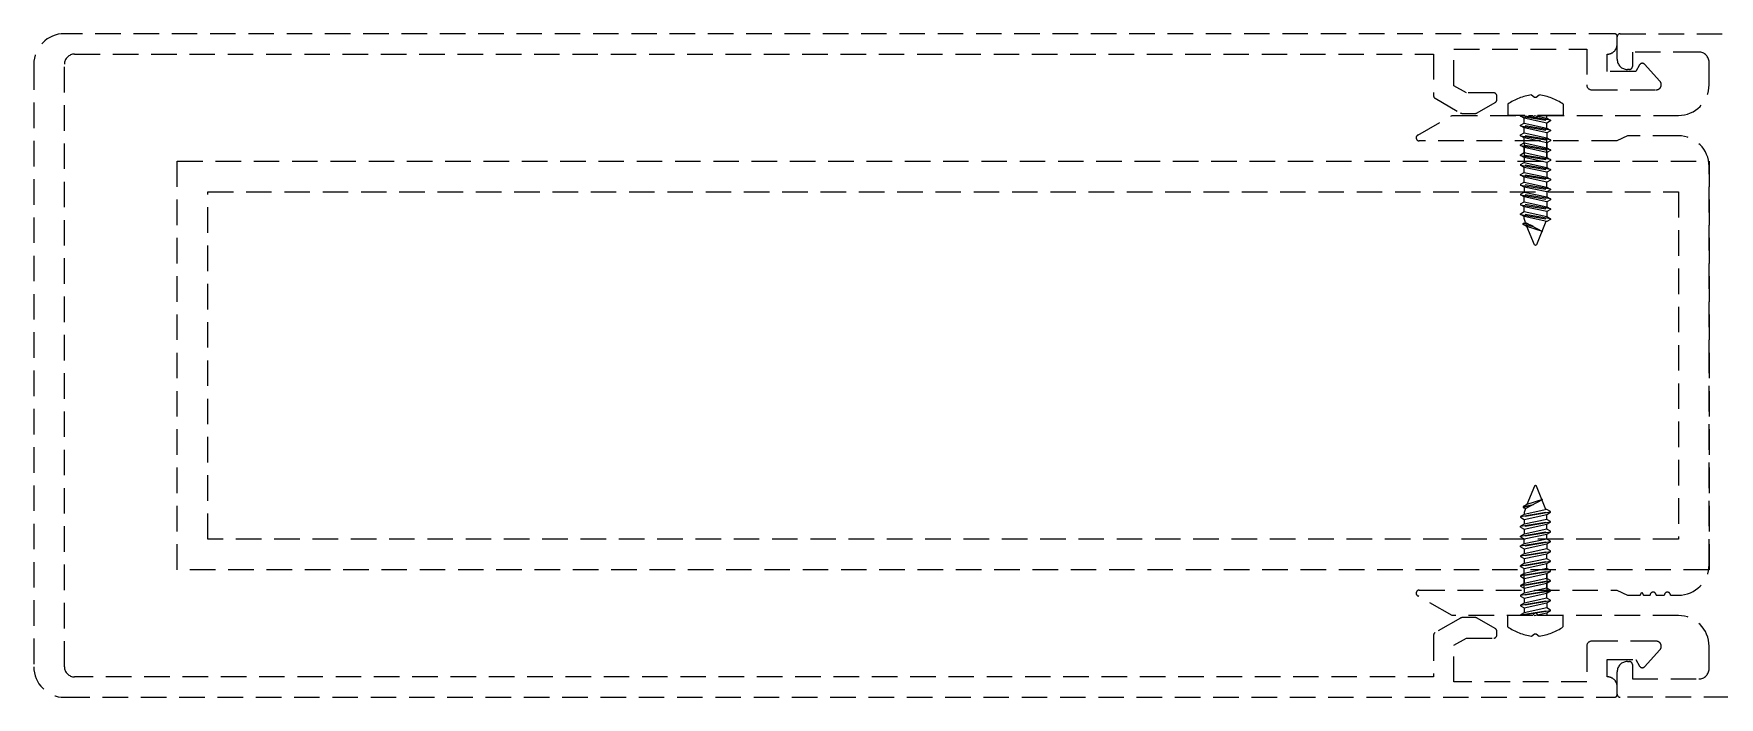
# Model space of a CAD drawing. Extents: x -1457 to 23780, y -2071 to 4205.
# Drawn here: x 10707.5 to 10724.01, y 1313.75 to 1320.25 of the extents above; entities that cross this region are included whole.
import ezdxf

# ---------------------------------------------------------------- set-up
doc = ezdxf.new("R2010")
doc.units = 0
doc.header["$MEASUREMENT"] = 0
doc.linetypes.add('HIDDEN', pattern=[0.375, 0.25, -0.125])
doc.layers.add('M-TEFRIS2-015', color=129, linetype='Continuous', lineweight=9)

msp = doc.modelspace()

# ---------------------------------------------------------------- linework, layer by layer
at = {"layer": 'M-TEFRIS2-015', "linetype": 'HIDDEN', "lineweight": 0}
for p, q in [((10722.977, 1320.25), (10707.8, 1320.25)), ((10721.407, 1319.741), (10721.407, 1320.1)), ((10721.407, 1320.1), (10722.707, 1320.1)), ((10722.707, 1320.1), (10722.707, 1319.75)), ((10723.005, 1320), (10723.005, 1320.22)), ((10723.005, 1320.15), (10723.005, 1320.22)), ((10723.035, 1320.25), (10724.105, 1320.25)), ((10707.5, 1319.95), (10707.5, 1319.95)), ((10707.5, 1319.95), (10707.5, 1314.05)), ((10707.8, 1314.05), (10707.8, 1319.95)), ((10707.8, 1319.95), (10707.8, 1319.95)), ((10707.9, 1320.05), (10721.207, 1320.05)), ((10721.207, 1320.05), (10721.207, 1319.643)), ((10722.907, 1319.88), (10722.907, 1320.05)), ((10723.805, 1320.07), (10723.155, 1320.07)), ((10723.155, 1320.07), (10723.155, 1319.93)), ((10723.225, 1319.945), (10723.187, 1319.88)), ((10723.424, 1319.784), (10723.273, 1319.95)), ((10723.905, 1319.75), (10723.905, 1319.97)), ((10723.187, 1319.88), (10722.907, 1319.88)), ((10723.125, 1319.9), (10723.105, 1319.9)), ((10721.222, 1319.617), (10721.47, 1319.474)), ((10721.531, 1319.67), (10721.407, 1319.741)), ((10721.797, 1319.67), (10721.531, 1319.67)), ((10721.827, 1319.603), (10721.827, 1319.64)), ((10722.167, 1319.65), (10722.197, 1319.628)), ((10722.197, 1319.628), (10722.213, 1319.628)), ((10722.213, 1319.628), (10722.243, 1319.65)), ((10722.757, 1319.7), (10723.387, 1319.7)), ((10721.052, 1319.256), (10721.388, 1319.45)), ((10721.388, 1319.45), (10722.175, 1319.45)), ((10721.485, 1319.47), (10721.619, 1319.47)), ((10721.634, 1319.474), (10721.812, 1319.577)), ((10721.935, 1319.559), (10721.935, 1319.45)), ((10722.476, 1319.45), (10721.935, 1319.45)), ((10722.059, 1319.443), (10722.059, 1319.45)), ((10722.059, 1319.443), (10722.352, 1319.395)), ((10722.093, 1319.423), (10722.059, 1319.443)), ((10722.352, 1319.403), (10722.065, 1319.45)), ((10722.175, 1319.45), (10722.205, 1319.42)), ((10722.191, 1319.45), (10722.317, 1319.423)), ((10722.205, 1319.42), (10722.235, 1319.45)), ((10722.235, 1319.45), (10723.605, 1319.45)), ((10722.317, 1319.423), (10722.317, 1319.45)), ((10722.476, 1319.559), (10722.476, 1319.45)), ((10722.059, 1319.355), (10722.093, 1319.375)), ((10722.059, 1319.347), (10722.059, 1319.355)), ((10722.352, 1319.306), (10722.059, 1319.355)), ((10722.093, 1319.327), (10722.059, 1319.347)), ((10722.059, 1319.347), (10722.352, 1319.298)), ((10722.059, 1319.258), (10722.093, 1319.278)), ((10722.093, 1319.375), (10722.093, 1319.423)), ((10722.317, 1319.375), (10722.093, 1319.423)), ((10722.093, 1319.375), (10722.317, 1319.326)), ((10722.093, 1319.278), (10722.093, 1319.327)), ((10722.317, 1319.278), (10722.093, 1319.327)), ((10722.093, 1319.278), (10722.317, 1319.23)), ((10722.317, 1319.423), (10722.352, 1319.403)), ((10722.317, 1319.423), (10722.352, 1319.403)), ((10722.352, 1319.395), (10722.317, 1319.375)), ((10722.317, 1319.326), (10722.317, 1319.375)), ((10722.317, 1319.326), (10722.352, 1319.306)), ((10722.317, 1319.326), (10722.352, 1319.306)), ((10722.352, 1319.298), (10722.317, 1319.278)), ((10722.317, 1319.278), (10722.317, 1319.23)), ((10722.352, 1319.403), (10722.352, 1319.395)), ((10722.352, 1319.306), (10722.352, 1319.298)), ((10723.003, 1319.2), (10721.067, 1319.2)), ((10722.059, 1319.25), (10722.059, 1319.258)), ((10722.352, 1319.21), (10722.059, 1319.258)), ((10722.093, 1319.23), (10722.059, 1319.25)), ((10722.059, 1319.25), (10722.352, 1319.202)), ((10722.059, 1319.162), (10722.093, 1319.182)), ((10722.059, 1319.154), (10722.059, 1319.162)), ((10722.352, 1319.113), (10722.059, 1319.162)), ((10722.093, 1319.134), (10722.059, 1319.154)), ((10722.059, 1319.154), (10722.352, 1319.105)), ((10722.317, 1319.182), (10722.093, 1319.23)), ((10722.093, 1319.182), (10722.093, 1319.23)), ((10722.093, 1319.182), (10722.317, 1319.133)), ((10722.093, 1319.177), (10722.093, 1318.989)), ((10722.317, 1319.085), (10722.093, 1319.134)), ((10722.093, 1319.085), (10722.093, 1319.134)), ((10722.317, 1319.23), (10722.352, 1319.21)), ((10722.317, 1319.23), (10722.352, 1319.21)), ((10722.317, 1319.037), (10722.317, 1319.225)), ((10722.352, 1319.202), (10722.317, 1319.182)), ((10722.317, 1319.182), (10722.317, 1319.133)), ((10722.317, 1319.182), (10722.317, 1319.133)), ((10722.317, 1319.133), (10722.352, 1319.113)), ((10722.317, 1319.133), (10722.352, 1319.113)), ((10722.352, 1319.105), (10722.317, 1319.085)), ((10722.352, 1319.21), (10722.352, 1319.202)), ((10722.352, 1319.113), (10722.352, 1319.105)), ((10723.105, 1319.25), (10723.003, 1319.2)), ((10723.605, 1319.25), (10723.105, 1319.25)), ((10708.905, 1315), (10708.905, 1319)), ((10708.905, 1319), (10723.905, 1319)), ((10722.059, 1319.065), (10722.093, 1319.085)), ((10722.059, 1319.057), (10722.059, 1319.065)), ((10722.352, 1319.017), (10722.059, 1319.065)), ((10722.093, 1319.037), (10722.059, 1319.057)), ((10722.059, 1319.057), (10722.352, 1319.009)), ((10722.059, 1318.969), (10722.093, 1318.989)), ((10722.059, 1318.969), (10722.059, 1318.961)), ((10722.352, 1318.921), (10722.059, 1318.969)), ((10722.093, 1318.941), (10722.059, 1318.961)), ((10722.059, 1318.961), (10722.352, 1318.913)), ((10722.093, 1319.085), (10722.317, 1319.037)), ((10722.317, 1318.989), (10722.093, 1319.037)), ((10722.093, 1318.989), (10722.317, 1318.941)), ((10722.093, 1318.892), (10722.093, 1318.941)), ((10722.317, 1318.893), (10722.093, 1318.941)), ((10722.317, 1319.085), (10722.317, 1319.037)), ((10722.317, 1319.085), (10722.317, 1319.037)), ((10722.317, 1319.037), (10722.352, 1319.017)), ((10722.317, 1319.037), (10722.352, 1319.017)), ((10722.352, 1319.009), (10722.317, 1318.989)), ((10722.317, 1318.989), (10722.317, 1318.941)), ((10722.317, 1318.989), (10722.317, 1318.941)), ((10722.317, 1318.941), (10722.352, 1318.921)), ((10722.317, 1318.941), (10722.352, 1318.921)), ((10722.352, 1319.017), (10722.352, 1319.009)), ((10723.905, 1319), (10723.905, 1315)), ((10723.905, 1317), (10723.905, 1318.95)), ((10722.059, 1318.872), (10722.093, 1318.892)), ((10722.352, 1318.824), (10722.059, 1318.872)), ((10722.059, 1318.864), (10722.059, 1318.872)), ((10722.059, 1318.864), (10722.352, 1318.816)), ((10722.093, 1318.844), (10722.059, 1318.864)), ((10722.059, 1318.776), (10722.093, 1318.796)), ((10722.059, 1318.776), (10722.059, 1318.768)), ((10722.352, 1318.728), (10722.059, 1318.776)), ((10722.093, 1318.748), (10722.059, 1318.768)), ((10722.059, 1318.768), (10722.352, 1318.72)), ((10722.093, 1318.892), (10722.317, 1318.844)), ((10722.317, 1318.796), (10722.093, 1318.844)), ((10722.093, 1318.796), (10722.093, 1318.844)), ((10722.093, 1318.796), (10722.317, 1318.748)), ((10722.352, 1318.913), (10722.317, 1318.893)), ((10722.317, 1318.893), (10722.317, 1318.844)), ((10722.317, 1318.844), (10722.352, 1318.824)), ((10722.317, 1318.844), (10722.352, 1318.824)), ((10722.352, 1318.816), (10722.317, 1318.796)), ((10722.317, 1318.748), (10722.317, 1318.796)), ((10722.352, 1318.921), (10722.352, 1318.913)), ((10722.352, 1318.824), (10722.352, 1318.816)), ((10709.205, 1315.3), (10709.205, 1318.7)), ((10709.205, 1318.7), (10723.605, 1318.7)), ((10722.059, 1318.679), (10722.093, 1318.699)), ((10722.352, 1318.631), (10722.059, 1318.679)), ((10722.059, 1318.679), (10722.059, 1318.671)), ((10722.059, 1318.671), (10722.352, 1318.623)), ((10722.093, 1318.651), (10722.059, 1318.671)), ((10722.059, 1318.583), (10722.093, 1318.603)), ((10722.093, 1318.748), (10722.093, 1318.699)), ((10722.317, 1318.7), (10722.093, 1318.748)), ((10722.093, 1318.699), (10722.317, 1318.651)), ((10722.317, 1318.603), (10722.093, 1318.651)), ((10722.093, 1318.603), (10722.093, 1318.651)), ((10722.093, 1318.603), (10722.317, 1318.555)), ((10722.317, 1318.748), (10722.352, 1318.728)), ((10722.317, 1318.748), (10722.352, 1318.728)), ((10722.352, 1318.72), (10722.317, 1318.7)), ((10722.317, 1318.7), (10722.317, 1318.651)), ((10722.317, 1318.651), (10722.352, 1318.631)), ((10722.317, 1318.651), (10722.352, 1318.631)), ((10722.352, 1318.623), (10722.317, 1318.603)), ((10722.317, 1318.603), (10722.317, 1318.555)), ((10722.352, 1318.728), (10722.352, 1318.72)), ((10722.352, 1318.631), (10722.352, 1318.623)), ((10723.605, 1318.7), (10723.605, 1315.3)), ((10722.352, 1318.535), (10722.059, 1318.583)), ((10722.059, 1318.583), (10722.059, 1318.575)), ((10722.059, 1318.575), (10722.352, 1318.527)), ((10722.093, 1318.555), (10722.059, 1318.575)), ((10722.059, 1318.487), (10722.093, 1318.507)), ((10722.352, 1318.438), (10722.059, 1318.487)), ((10722.059, 1318.479), (10722.059, 1318.487)), ((10722.059, 1318.479), (10722.352, 1318.43)), ((10722.093, 1318.459), (10722.059, 1318.479)), ((10722.317, 1318.507), (10722.093, 1318.555)), ((10722.093, 1318.507), (10722.093, 1318.555)), ((10722.093, 1318.507), (10722.317, 1318.458)), ((10722.317, 1318.41), (10722.093, 1318.459)), ((10722.093, 1318.441), (10722.093, 1318.459)), ((10722.107, 1318.402), (10722.093, 1318.441)), ((10722.317, 1318.555), (10722.352, 1318.535)), ((10722.317, 1318.555), (10722.352, 1318.535)), ((10722.352, 1318.527), (10722.317, 1318.507)), ((10722.317, 1318.507), (10722.317, 1318.458)), ((10722.317, 1318.458), (10722.352, 1318.438)), ((10722.352, 1318.535), (10722.352, 1318.527)), ((10722.352, 1318.438), (10722.352, 1318.43)), ((10722.086, 1318.39), (10722.107, 1318.402)), ((10722.159, 1318.374), (10722.086, 1318.39)), ((10722.086, 1318.382), (10722.086, 1318.39)), ((10722.121, 1318.362), (10722.086, 1318.382)), ((10722.086, 1318.382), (10722.185, 1318.361)), ((10722.107, 1318.402), (10722.273, 1318.314)), ((10722.273, 1318.314), (10722.121, 1318.362)), ((10722.195, 1318.182), (10722.121, 1318.362)), ((10722.185, 1318.361), (10722.159, 1318.374)), ((10722.307, 1318.412), (10722.215, 1318.182)), ((10722.317, 1318.41), (10722.307, 1318.412)), ((10722.352, 1318.43), (10722.317, 1318.41)), ((10722.205, 1318.175), (10722.195, 1318.182)), ((10722.215, 1318.182), (10722.205, 1318.175)), ((10723.905, 1315.05), (10723.905, 1317)), ((10722.195, 1315.818), (10722.121, 1315.638)), ((10722.205, 1315.825), (10722.195, 1315.818)), ((10722.215, 1315.818), (10722.205, 1315.825)), ((10722.307, 1315.588), (10722.215, 1315.818)), ((10722.086, 1315.618), (10722.185, 1315.639)), ((10722.121, 1315.638), (10722.086, 1315.618)), ((10722.107, 1315.598), (10722.273, 1315.686)), ((10722.273, 1315.686), (10722.121, 1315.638)), ((10722.185, 1315.639), (10722.159, 1315.626)), ((10722.059, 1315.521), (10722.352, 1315.57)), ((10722.352, 1315.562), (10722.059, 1315.513)), ((10722.093, 1315.541), (10722.059, 1315.521)), ((10722.059, 1315.521), (10722.059, 1315.513)), ((10722.059, 1315.513), (10722.093, 1315.493)), ((10722.059, 1315.425), (10722.352, 1315.473)), ((10722.352, 1315.465), (10722.059, 1315.417)), ((10722.159, 1315.626), (10722.086, 1315.61)), ((10722.086, 1315.618), (10722.086, 1315.61)), ((10722.086, 1315.61), (10722.107, 1315.598)), ((10722.107, 1315.598), (10722.093, 1315.559)), ((10722.317, 1315.59), (10722.093, 1315.541)), ((10722.093, 1315.559), (10722.093, 1315.541)), ((10722.093, 1315.493), (10722.317, 1315.542)), ((10722.317, 1315.493), (10722.093, 1315.445)), ((10722.093, 1315.493), (10722.093, 1315.445)), ((10722.317, 1315.59), (10722.307, 1315.588)), ((10722.352, 1315.57), (10722.317, 1315.59)), ((10722.317, 1315.542), (10722.352, 1315.562)), ((10722.317, 1315.493), (10722.317, 1315.542)), ((10722.352, 1315.473), (10722.317, 1315.493)), ((10722.317, 1315.445), (10722.352, 1315.465)), ((10722.317, 1315.445), (10722.352, 1315.465)), ((10722.352, 1315.562), (10722.352, 1315.57)), ((10722.352, 1315.465), (10722.352, 1315.473)), ((10723.605, 1315.3), (10709.205, 1315.3)), ((10722.093, 1315.445), (10722.059, 1315.425)), ((10722.059, 1315.417), (10722.059, 1315.425)), ((10722.059, 1315.417), (10722.093, 1315.397)), ((10722.059, 1315.329), (10722.352, 1315.377)), ((10722.352, 1315.369), (10722.059, 1315.321)), ((10722.093, 1315.349), (10722.059, 1315.329)), ((10722.059, 1315.321), (10722.059, 1315.329)), ((10722.059, 1315.321), (10722.093, 1315.301)), ((10722.093, 1315.397), (10722.317, 1315.445)), ((10722.317, 1315.397), (10722.093, 1315.349)), ((10722.093, 1315.397), (10722.093, 1315.349)), ((10722.093, 1315.301), (10722.317, 1315.349)), ((10722.093, 1315.252), (10722.093, 1315.301)), ((10722.317, 1315.3), (10722.093, 1315.252)), ((10722.317, 1315.397), (10722.317, 1315.445)), ((10722.352, 1315.377), (10722.317, 1315.397)), ((10722.317, 1315.349), (10722.352, 1315.369)), ((10722.317, 1315.349), (10722.352, 1315.369)), ((10722.317, 1315.3), (10722.317, 1315.349)), ((10722.352, 1315.28), (10722.317, 1315.3)), ((10722.352, 1315.369), (10722.352, 1315.377)), ((10722.059, 1315.232), (10722.352, 1315.28)), ((10722.352, 1315.272), (10722.059, 1315.224)), ((10722.093, 1315.252), (10722.059, 1315.232)), ((10722.059, 1315.224), (10722.059, 1315.232)), ((10722.059, 1315.224), (10722.093, 1315.204)), ((10722.059, 1315.136), (10722.352, 1315.184)), ((10722.352, 1315.176), (10722.059, 1315.128)), ((10722.093, 1315.156), (10722.059, 1315.136)), ((10722.059, 1315.136), (10722.059, 1315.128)), ((10722.093, 1315.204), (10722.317, 1315.252)), ((10722.317, 1315.204), (10722.093, 1315.156)), ((10722.093, 1315.204), (10722.093, 1315.156)), ((10722.093, 1315.108), (10722.317, 1315.156)), ((10722.317, 1315.252), (10722.352, 1315.272)), ((10722.317, 1315.252), (10722.352, 1315.272)), ((10722.317, 1315.252), (10722.317, 1315.204)), ((10722.352, 1315.184), (10722.317, 1315.204)), ((10722.317, 1315.156), (10722.352, 1315.176)), ((10722.317, 1315.156), (10722.352, 1315.176)), ((10722.317, 1315.107), (10722.317, 1315.156)), ((10722.352, 1315.272), (10722.352, 1315.28)), ((10722.352, 1315.176), (10722.352, 1315.184)), ((10723.905, 1315), (10708.905, 1315)), ((10722.059, 1315.128), (10722.093, 1315.108)), ((10722.059, 1315.039), (10722.352, 1315.087)), ((10722.352, 1315.079), (10722.059, 1315.031)), ((10722.093, 1315.059), (10722.059, 1315.039)), ((10722.059, 1315.031), (10722.059, 1315.039)), ((10722.059, 1315.031), (10722.093, 1315.011)), ((10722.059, 1314.943), (10722.352, 1314.991)), ((10722.352, 1314.983), (10722.059, 1314.935)), ((10722.093, 1315.108), (10722.093, 1315.059)), ((10722.317, 1315.107), (10722.093, 1315.059)), ((10722.093, 1315.011), (10722.317, 1315.059)), ((10722.093, 1314.823), (10722.093, 1315.011)), ((10722.317, 1315.011), (10722.093, 1314.963)), ((10722.352, 1315.087), (10722.317, 1315.107)), ((10722.317, 1315.059), (10722.352, 1315.079)), ((10722.317, 1315.059), (10722.352, 1315.079)), ((10722.317, 1315.011), (10722.317, 1315.059)), ((10722.317, 1315.011), (10722.317, 1315.059)), ((10722.352, 1314.991), (10722.317, 1315.011)), ((10722.317, 1314.963), (10722.352, 1314.983)), ((10722.317, 1314.963), (10722.352, 1314.983)), ((10722.352, 1315.079), (10722.352, 1315.087)), ((10722.352, 1314.983), (10722.352, 1314.991)), ((10722.093, 1314.963), (10722.059, 1314.943)), ((10722.059, 1314.943), (10722.059, 1314.935)), ((10722.059, 1314.935), (10722.093, 1314.915)), ((10722.059, 1314.846), (10722.352, 1314.895)), ((10722.352, 1314.887), (10722.059, 1314.838)), ((10722.093, 1314.866), (10722.059, 1314.846)), ((10722.059, 1314.846), (10722.059, 1314.838)), ((10722.059, 1314.838), (10722.093, 1314.818)), ((10722.093, 1314.915), (10722.317, 1314.963)), ((10722.317, 1314.915), (10722.093, 1314.866)), ((10722.093, 1314.915), (10722.093, 1314.866)), ((10722.093, 1314.818), (10722.317, 1314.867)), ((10722.317, 1314.818), (10722.093, 1314.77)), ((10722.093, 1314.818), (10722.093, 1314.77)), ((10722.317, 1314.963), (10722.317, 1314.775)), ((10722.317, 1314.915), (10722.317, 1314.963)), ((10722.317, 1314.915), (10722.317, 1314.963)), ((10722.352, 1314.895), (10722.317, 1314.915)), ((10722.317, 1314.867), (10722.352, 1314.887)), ((10722.317, 1314.867), (10722.352, 1314.887)), ((10722.317, 1314.818), (10722.317, 1314.867)), ((10722.317, 1314.818), (10722.317, 1314.867)), ((10722.352, 1314.798), (10722.317, 1314.818)), ((10722.352, 1314.887), (10722.352, 1314.895)), ((10721.388, 1314.55), (10721.052, 1314.744)), ((10721.067, 1314.8), (10723.003, 1314.8)), ((10722.059, 1314.75), (10722.352, 1314.798)), ((10722.352, 1314.79), (10722.059, 1314.742)), ((10722.093, 1314.77), (10722.059, 1314.75)), ((10722.059, 1314.75), (10722.059, 1314.742)), ((10722.059, 1314.742), (10722.093, 1314.722)), ((10722.059, 1314.653), (10722.352, 1314.702)), ((10722.352, 1314.694), (10722.059, 1314.645)), ((10722.093, 1314.673), (10722.059, 1314.653)), ((10722.059, 1314.653), (10722.059, 1314.645)), ((10722.059, 1314.645), (10722.093, 1314.625)), ((10722.093, 1314.722), (10722.317, 1314.77)), ((10722.093, 1314.722), (10722.093, 1314.673)), ((10722.317, 1314.722), (10722.093, 1314.673)), ((10722.093, 1314.625), (10722.317, 1314.674)), ((10722.317, 1314.77), (10722.352, 1314.79)), ((10722.317, 1314.77), (10722.352, 1314.79)), ((10722.317, 1314.722), (10722.317, 1314.77)), ((10722.352, 1314.702), (10722.317, 1314.722)), ((10722.317, 1314.674), (10722.352, 1314.694)), ((10722.317, 1314.674), (10722.352, 1314.694)), ((10722.317, 1314.674), (10722.317, 1314.625)), ((10722.352, 1314.79), (10722.352, 1314.798)), ((10722.352, 1314.694), (10722.352, 1314.702)), ((10723.003, 1314.8), (10723.105, 1314.75)), ((10723.105, 1314.75), (10723.229, 1314.75)), ((10723.229, 1314.75), (10723.247, 1314.78)), ((10723.247, 1314.78), (10723.264, 1314.75)), ((10723.264, 1314.75), (10723.327, 1314.75)), ((10723.387, 1314.75), (10723.467, 1314.75)), ((10723.527, 1314.75), (10723.605, 1314.75)), ((10721.47, 1314.526), (10721.222, 1314.383)), ((10722.175, 1314.55), (10721.388, 1314.55)), ((10721.619, 1314.53), (10721.485, 1314.53)), ((10721.812, 1314.423), (10721.634, 1314.526)), ((10721.935, 1314.441), (10721.935, 1314.55)), ((10722.476, 1314.55), (10721.935, 1314.55)), ((10722.059, 1314.557), (10722.352, 1314.605)), ((10722.093, 1314.577), (10722.059, 1314.557)), ((10722.059, 1314.557), (10722.059, 1314.55)), ((10722.352, 1314.597), (10722.065, 1314.55)), ((10722.093, 1314.625), (10722.093, 1314.577)), ((10722.317, 1314.625), (10722.093, 1314.577)), ((10722.205, 1314.58), (10722.175, 1314.55)), ((10722.191, 1314.55), (10722.317, 1314.577)), ((10722.235, 1314.55), (10722.205, 1314.58)), ((10723.605, 1314.55), (10722.235, 1314.55)), ((10722.352, 1314.605), (10722.317, 1314.625)), ((10722.317, 1314.577), (10722.352, 1314.597)), ((10722.317, 1314.577), (10722.352, 1314.597)), ((10722.317, 1314.577), (10722.317, 1314.55)), ((10722.352, 1314.597), (10722.352, 1314.605)), ((10722.476, 1314.441), (10722.476, 1314.55)), ((10721.207, 1314.357), (10721.207, 1313.95)), ((10721.407, 1314.259), (10721.531, 1314.33)), ((10721.531, 1314.33), (10721.797, 1314.33)), ((10721.827, 1314.36), (10721.827, 1314.397)), ((10722.167, 1314.35), (10722.197, 1314.372)), ((10722.197, 1314.372), (10722.213, 1314.372)), ((10722.213, 1314.372), (10722.243, 1314.35)), ((10721.407, 1313.9), (10721.407, 1314.259)), ((10722.707, 1314.25), (10722.707, 1313.9)), ((10723.387, 1314.3), (10722.757, 1314.3)), ((10723.273, 1314.05), (10723.424, 1314.216)), ((10723.905, 1314.03), (10723.905, 1314.25)), ((10722.907, 1313.95), (10722.907, 1314.12)), ((10722.907, 1314.12), (10723.187, 1314.12)), ((10723.005, 1313.78), (10723.005, 1314)), ((10723.105, 1314.1), (10723.125, 1314.1)), ((10723.155, 1314.07), (10723.155, 1313.93)), ((10723.187, 1314.12), (10723.225, 1314.055)), ((10721.207, 1313.95), (10707.9, 1313.95)), ((10722.707, 1313.9), (10721.407, 1313.9)), ((10723.005, 1313.78), (10723.005, 1313.85)), ((10723.155, 1313.93), (10723.805, 1313.93)), ((10707.8, 1313.75), (10722.977, 1313.75)), ((10724.105, 1313.75), (10723.035, 1313.75))]:
    msp.add_line(p, q, dxfattribs=at)
for centre, radius, start, end in [((10707.8, 1319.95), 0.3, 90, 180), ((10722.909, 1320.146), 0.0958, 268.967, 2.4945), ((10722.979, 1320.224), 0.0262, 351.4519, 93.5298), ((10723.035, 1320.22), 0.03, 90, 180), ((10707.9, 1319.95), 0.1, 90, 180), ((10723.105, 1320), 0.1, 180, 270), ((10723.125, 1319.93), 0.03, 270, 0), ((10723.251, 1319.93), 0.03, 42.2519, 150), ((10723.805, 1319.97), 0.1, 0, 90), ((10723.387, 1319.75), 0.05, 270, 42.2519), ((10721.237, 1319.643), 0.03, 180, 240), ((10721.797, 1319.64), 0.03, 360, 90), ((10721.797, 1319.603), 0.03, 300, 360), ((10722.235, 1319.134), 0.521, 97.5095, 125.2427), ((10722.175, 1319.134), 0.521, 54.7573, 82.4905), ((10722.757, 1319.75), 0.05, 180, 270), ((10723.605, 1319.75), 0.3, 270, 360), ((10721.485, 1319.5), 0.03, 240, 270), ((10721.619, 1319.5), 0.03, 270, 300), ((10721.067, 1319.23), 0.03, 120, 270), ((10723.605, 1318.95), 0.3, 0, 90), ((10723.605, 1315.05), 0.3, 270, 360), ((10721.067, 1314.77), 0.03, 90, 240), ((10723.357, 1314.75), 0.03, 0, 180), ((10723.497, 1314.75), 0.03, 0, 180), ((10721.485, 1314.5), 0.03, 90, 120), ((10721.619, 1314.5), 0.03, 60, 90), ((10723.605, 1314.25), 0.3, 360, 90), ((10721.237, 1314.357), 0.03, 120, 180), ((10721.797, 1314.36), 0.03, 270, 360), ((10721.797, 1314.397), 0.03, 0, 60), ((10722.235, 1314.866), 0.521, 234.7573, 262.4905), ((10722.175, 1314.866), 0.521, 277.5095, 305.2427), ((10722.757, 1314.25), 0.05, 90, 180), ((10723.387, 1314.25), 0.05, 317.7481, 90), ((10707.8, 1314.05), 0.3, 180, 270), ((10707.9, 1314.05), 0.1, 180, 270), ((10723.105, 1314), 0.1, 90, 180), ((10723.125, 1314.07), 0.03, 360, 90), ((10723.251, 1314.07), 0.03, 210, 317.7481), ((10723.805, 1314.03), 0.1, 270, 0), ((10722.909, 1313.854), 0.0963, 357.7837, 90.9178), ((10722.979, 1313.777), 0.0265, 266.8708, 7.573), ((10723.035, 1313.78), 0.03, 180, 270)]:
    msp.add_arc(centre, radius, start, end, dxfattribs=at)

doc.saveas('drawing.dxf')
